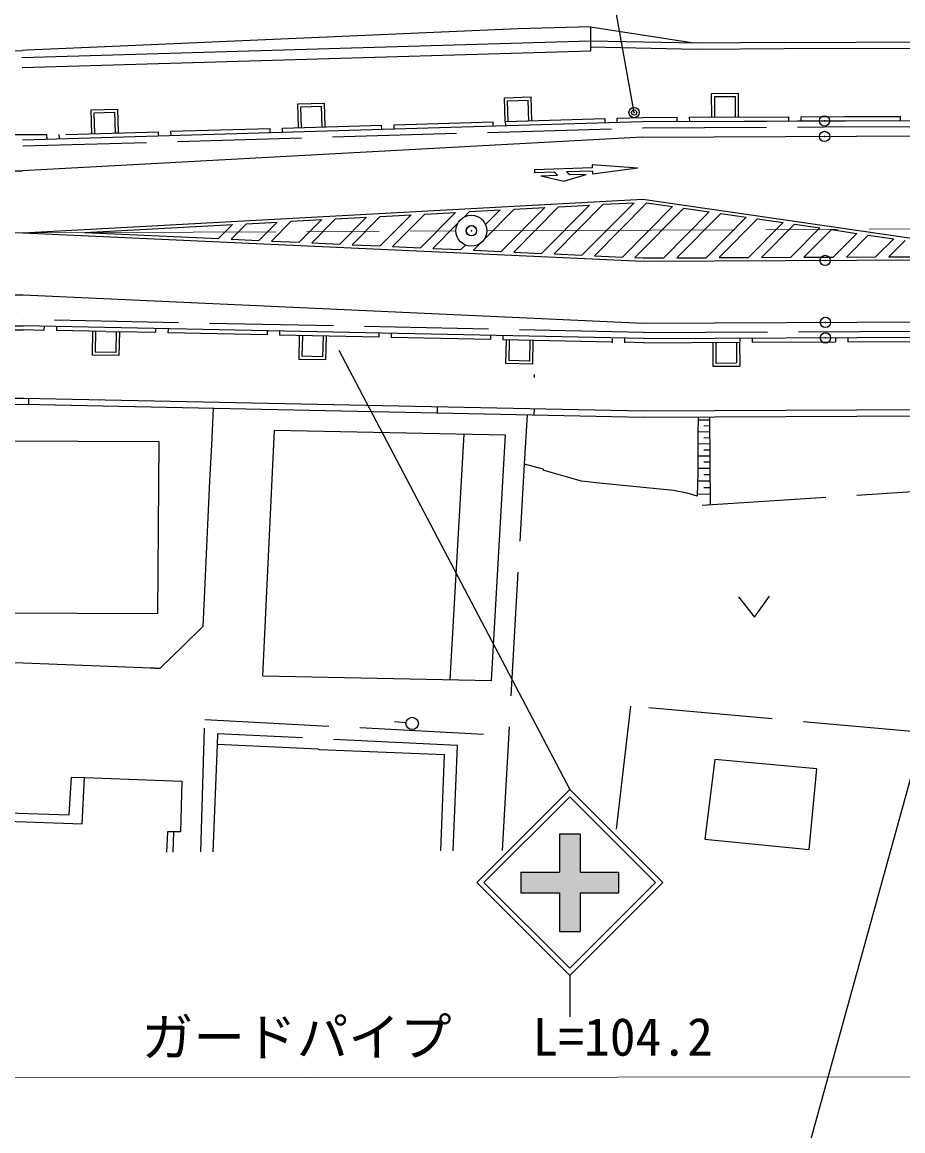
# Model space of a CAD drawing. Units: millimetres, scale not verified. Extents: x 40000 to 680000, y 20000 to 380000.
# Drawn here: x 440555 to 483159, y 238688 to 292336 of the extents above; entities that cross this region are included whole.
import ezdxf
from ezdxf.enums import TextEntityAlignment as Align

# ---------------------------------------------------------------- set-up
doc = ezdxf.new("R2010")
doc.units = ezdxf.units.MM
doc.header["$LTSCALE"] = 1000
doc.header["$PDMODE"] = 32
doc.header["$PDSIZE"] = 500
doc.linetypes.add('CHAIN', pattern=[18.5, 12, -1.5, 3.5, -1.5])
doc.linetypes.add('DASHED', pattern=[7.5, 6, -1.5])
for name, color, linetype, lineweight in [('M-BGD', 7, 'Continuous', 25), ('M-BGD-EXST', 7, 'Continuous', 25), ('M-BMK', 2, 'CHAIN', 13), ('M-BMK-SRVR', 3, 'Continuous', 25), ('M-STR-HTXT', 7, 'Continuous', 13), ('M-STR-STRC', 7, 'Continuous', 25)]:
    doc.layers.add(name, color=color, linetype=linetype, lineweight=lineweight)
doc.layers.add('M-OTRS', color=6, linetype='Continuous')
doc.styles.add('ＭＳ ゴシック', font='')
doc.styles.get('ＭＳ ゴシック').set_extended_font_data('MS Gothic')

msp = doc.modelspace()

# ---------------------------------------------------------------- hatches: boundary and pattern name
at = {"layer": 'M-STR-STRC'}
msp.add_hatch(color=256, dxfattribs=at).paths.add_polyline_path([(464681, 251206), (466542, 251206), (466542, 253066), (467542, 253066), (467542, 251206), (469401, 251206), (469401, 250206), (467542, 250206), (467541, 248346), (466541, 248346), (466542, 250206), (464681, 250206)])

# ---------------------------------------------------------------- linework, layer by layer
at = {"layer": 'M-BGD'}
for p, q in [((464546, 292020), (444550, 291138)), ((468046, 292119), (464546, 292020)), ((468046, 292119), (473049, 291340)), ((468046, 292119), (468049, 291438)), ((440541, 290630), (468049, 291438)), ((468049, 291438), (468048, 290954)), ((468049, 291438), (473187, 291337)), ((473187, 291337), (477416, 291364)), ((477416, 291356), (508571, 291492)), ((434573, 290895), (440573, 290973)), ((440555, 290145), (468063, 290953)), ((440804, 290981), (440573, 290973)), ((444550, 291138), (440804, 290981)), ((468043, 291138), (473184, 291037)), ((473184, 291037), (477416, 291064)), ((477416, 291056), (508551, 291191)), ((463882, 288680), (465182, 288718)), ((463916, 287531), (463882, 288680)), ((465215, 287569), (465182, 288718)), ((473910, 288890), (475210, 288896)), ((473910, 288890), (475210, 288896)), ((473915, 287740), (473910, 288890)), ((473915, 287740), (473910, 288890)), ((474061, 288741), (475061, 288745)), ((474061, 288741), (475061, 288745)), ((474065, 287741), (474061, 288741)), ((474065, 287741), (474061, 288741)), ((475065, 287745), (475061, 288745)), ((475065, 287745), (475061, 288745)), ((475215, 287746), (475210, 288896)), ((475215, 287746), (475210, 288896)), ((443885, 288093), (445184, 288131)), ((445218, 286982), (445184, 288131)), ((453883, 288387), (455183, 288425)), ((453917, 287237), (453883, 288387)), ((454038, 288241), (455037, 288270)), ((454067, 287241), (454038, 288241)), ((455067, 287271), (455037, 288270)), ((455217, 287275), (455183, 288425)), ((464037, 288535), (465036, 288564)), ((464066, 287535), (464037, 288535)), ((465066, 287564), (465036, 288564)), ((443918, 286943), (443885, 288093)), ((444039, 287947), (445039, 287977)), ((444068, 286948), (444039, 287947)), ((445068, 286977), (445039, 287977)), ((463942, 287531), (468740, 287672)), ((468740, 287672), (468746, 287472)), ((469340, 287690), (470560, 287726)), ((469340, 287690), (470560, 287726)), ((469345, 287490), (469340, 287690)), ((469345, 287490), (469340, 287690)), ((470560, 287726), (472246, 287733)), ((470566, 287526), (480373, 287569)), ((472247, 287533), (472246, 287733)), ((472846, 287736), (477646, 287757)), ((472847, 287536), (472846, 287736)), ((477647, 287557), (477646, 287757)), ((478246, 287759), (480376, 287769)), ((478246, 287559), (478246, 287759)), ((480373, 287569), (505246, 287677)), ((480376, 287769), (483046, 287780)), ((483046, 287580), (483046, 287780)), ((440570, 286645), (470566, 287526)), ((442663, 286907), (447149, 287038)), ((447155, 286838), (447149, 287038)), ((447749, 287056), (452547, 287197)), ((447755, 286856), (447749, 287056)), ((452553, 286997), (452547, 287197)), ((453147, 287214), (457945, 287355)), ((453152, 287015), (453147, 287214)), ((457950, 287155), (457945, 287355)), ((458544, 287373), (463342, 287514)), ((458550, 287173), (458544, 287373)), ((463348, 287314), (463342, 287514)), ((463948, 287331), (463942, 287531)), ((441757, 286680), (441752, 286880)), ((442357, 286698), (442351, 286897)), ((445050, 286977), (445218, 286982)), ((441609, 277424), (440604, 277445)), ((470612, 277026), (440608, 277645)), ((441613, 277624), (441609, 277424)), ((442213, 277612), (442209, 277412)), ((444608, 277363), (442209, 277412)), ((443960, 277376), (443936, 276226)), ((444110, 277373), (444089, 276373)), ((447012, 277513), (447008, 277313)), ((447612, 277501), (447608, 277301)), ((452411, 277402), (452407, 277202)), ((453011, 277389), (453007, 277189)), ((444608, 277363), (445260, 277349)), ((445110, 277352), (445089, 276352)), ((447008, 277313), (445208, 277350)), ((445260, 277349), (445236, 276199)), ((452407, 277202), (447608, 277301)), ((457806, 277090), (453007, 277189)), ((453961, 277170), (453937, 276020)), ((454111, 277166), (454090, 276167)), ((455111, 277146), (455090, 276146)), ((455261, 277143), (455237, 275993)), ((457810, 277290), (457806, 277090)), ((458410, 277278), (458406, 277078)), ((463205, 276979), (458406, 277078)), ((463209, 277179), (463205, 276979)), ((463809, 277166), (463804, 276966)), ((469101, 276857), (463804, 276966)), ((463962, 276963), (463938, 275813)), ((464112, 276960), (464091, 275960)), ((465112, 276939), (465091, 275940)), ((465262, 276936), (465238, 275787)), ((469101, 277019), (469102, 276819)), ((469701, 277022), (469701, 276822)), ((470608, 276826), (469701, 276845)), ((470608, 276826), (475274, 276846)), ((470612, 277026), (510500, 277200)), ((473963, 276841), (473968, 275691)), ((474113, 276841), (474117, 275841)), ((475113, 276846), (475117, 275846)), ((475263, 276846), (475268, 275696)), ((475273, 277046), (475274, 276846)), ((475873, 277049), (475874, 276849)), ((475874, 276849), (479901, 276866)), ((479901, 277066), (479901, 276866)), ((480501, 277069), (480501, 276869)), ((480501, 276869), (485301, 276890)), ((445089, 276352), (444089, 276373)), ((445236, 276199), (443936, 276226)), ((455237, 275993), (453937, 276020)), ((455090, 276146), (454090, 276167)), ((465238, 275787), (463938, 275813)), ((465091, 275940), (464091, 275960)), ((474117, 275841), (475117, 275846)), ((465318, 275286), (465320, 275136)), ((473968, 275691), (475268, 275696)), ((440623, 274145), (470627, 273526)), ((440617, 273845), (470621, 273226)), ((440855, 274140), (440856, 273840)), ((460626, 273732), (460627, 273432)), ((465328, 273335), (465334, 273635)), ((470627, 273526), (507436, 273686)), ((470628, 273226), (507417, 273386)), ((473823, 273084), (473257, 273080)), ((473823, 273084), (473257, 273080)), ((473849, 268989), (473822, 273240)), ((452197, 260710), (452761, 272594)), ((452761, 272594), (463931, 272364)), ((473825, 272795), (473536, 272793)), ((473825, 272795), (473536, 272793)), ((435052, 272085), (447170, 272044)), ((447170, 272044), (447107, 263726)), ((461255, 260523), (461930, 272405)), ((463256, 260482), (463931, 272364)), ((473827, 272507), (473249, 272503)), ((473827, 272507), (473249, 272503)), ((473829, 272215), (473537, 272213)), ((473829, 272215), (473537, 272213)), ((473831, 271924), (473248, 271920)), ((473831, 271924), (473248, 271920)), ((473832, 271631), (473539, 271629)), ((473832, 271631), (473539, 271629)), ((473834, 271338), (473248, 271334)), ((473834, 271338), (473248, 271334)), ((473836, 271039), (473538, 271038)), ((473836, 271039), (473538, 271038)), ((473838, 270741), (473242, 270737)), ((473838, 270741), (473242, 270737)), ((473840, 270434), (473533, 270432)), ((473840, 270434), (473533, 270432)), ((473842, 270127), (473228, 270123)), ((473842, 270127), (473228, 270123)), ((473846, 269489), (473209, 269485)), ((473846, 269489), (473209, 269485)), ((473844, 269808), (473526, 269806)), ((473844, 269808), (473526, 269806)), ((434986, 263766), (447107, 263726)), ((447221, 261068), (437851, 261428)), ((452197, 260710), (463256, 260482)), ((459124, 258431), (458560, 258477)), ((449988, 257388), (449779, 252185)), ((454870, 257160), (449988, 257388)), ((454934, 257130), (454870, 257160)), ((460992, 256884), (454934, 257130)), ((460809, 252233), (460992, 256884)), ((443453, 253551), (443575, 255780)), ((443575, 255780), (448274, 255612)), ((448274, 255612), (448215, 253149)), ((436475, 253783), (443453, 253551)), ((447580, 253163), (447537, 252175)), ((447883, 253157), (447580, 253163)), ((448215, 253149), (447883, 253157))]:
    msp.add_line(p, q, dxfattribs=at)
at = {"layer": 'M-BGD', "linetype": 'DASHED'}
for p, q in [((470566, 287526), (480373, 287569)), ((440579, 286345), (470575, 287226)), ((470567, 287226), (479374, 287264)), ((479374, 287264), (508309, 287390)), ((470618, 277326), (440614, 277945)), ((470610, 277326), (507678, 277487)), ((449723, 271868), (449809, 273656)), ((464851, 270942), (464997, 273342)), ((473259, 273237), (473247, 272325)), ((473247, 272325), (473249, 271388)), ((449641, 270144), (449723, 271868)), ((463790, 252246), (464851, 270942)), ((465758, 270708), (464851, 270942)), ((473249, 271388), (473240, 270531)), ((465807, 270648), (465758, 270708)), ((467609, 270122), (465807, 270648)), ((473240, 270531), (473207, 269405)), ((449557, 268365), (449641, 270144)), ((468322, 270049), (467609, 270122)), ((469284, 269952), (468322, 270049)), ((472065, 269668), (469284, 269952)), ((472721, 269539), (472065, 269668)), ((473207, 269405), (472721, 269539)), ((473454, 268964), (484542, 269689)), ((449472, 266588), (449557, 268365)), ((449388, 264812), (449472, 266588)), ((449306, 263105), (449388, 264812)), ((448353, 262173), (449306, 263105)), ((447221, 261068), (448353, 262173)), ((447221, 261068), (446748, 261086)), ((446748, 261086), (447221, 261068)), ((469979, 259244), (469167, 252269)), ((484313, 257943), (469979, 259244)), ((449206, 252182), (449396, 258629)), ((449395, 258589), (464056, 257824)), ((450009, 257900), (449985, 257388)), ((461615, 257330), (450009, 257900)), ((461406, 252236), (461615, 257330)), ((474068, 256658), (473587, 252801)), ((479004, 256206), (474068, 256658)), ((478635, 252305), (479004, 256206)), ((442824, 253985), (442936, 255803)), ((442936, 255803), (443575, 255780)), ((438996, 254102), (442824, 253985)), ((447883, 253157), (447848, 252176)), ((473587, 252801), (478635, 252305))]:
    msp.add_line(p, q, dxfattribs=at)
at = {"layer": 'M-BGD'}
for centre, radius in [((470160, 287965), 250), ((470160, 287965), 125), ((459423, 258401), 300)]:
    msp.add_circle(centre, radius, dxfattribs=at)
for centre, radius, start, end in [((441140, 114788), 172093, 89.79647, 91.39283), ((429923, 2782122), 2504700, 270.15764, 270.24445), ((429923, 2782122), 2504500, 270.22627, 270.24445), ((429923, 2782122), 2508000, 269.73595, 270.24445), ((429923, 2782122), 2508300, 269.73884, 270.24445)]:
    msp.add_arc(centre, radius, start, end, dxfattribs=at)
at = {"layer": 'M-BGD', "linetype": 'DASHED'}
for radius, start in [(2495800, 269.74136), (2504200, 269.73212)]:
    msp.add_arc((429923, 2782122), radius, start, 270.24445, dxfattribs=at)
at = {"layer": 'M-BGD'}
for p in [(470160, 287965), (479373, 287557), (479373, 287557), (479376, 286807), (479376, 286807), (479415, 277807), (479418, 277057)]:
    msp.add_point(p, dxfattribs=at)
at = {"layer": 'M-BGD-EXST'}
msp.add_lwpolyline([(475213, 264523), (475991, 263544), (476713, 264565)], dxfattribs=at)
at = {"layer": 'M-BMK'}
for p, q in [((440820, 282146), (461539, 282236)), ((463039, 282243), (527376, 282523))]:
    msp.add_line(p, q, dxfattribs=at)
msp.add_arc((429923, 2782122), 2500000, 269.01309, 270.24974, dxfattribs=at)
at = {"layer": 'M-BMK-SRVR'}
msp.add_circle((462286, 282244), 750, dxfattribs=at)
msp.add_point((462286, 282244), dxfattribs=at)
at = {"layer": 'M-OTRS'}
msp.add_point((462289, 282240), dxfattribs=at)
at = {"layer": 'M-STR-HTXT'}
msp.add_line((416129, 241225), (494040, 241309), dxfattribs=at)
at = {"layer": 'M-STR-STRC'}
for p, q in [((470163, 287960), (460457, 341921)), ((470569, 286776), (440576, 285145)), ((470569, 286776), (521988, 287000)), ((470337, 285271), (468131, 285430)), ((468131, 285430), (468136, 285280)), ((468136, 285280), (465337, 285196)), ((465337, 285196), (465341, 285046)), ((466291, 285075), (465341, 285046)), ((465646, 284905), (466445, 284929)), ((465646, 284905), (466754, 284638)), ((466754, 284638), (467845, 284971)), ((468140, 285130), (466891, 285093)), ((467845, 284971), (467045, 284947)), ((468140, 285130), (468145, 284980)), ((470337, 285271), (468145, 284980)), ((440591, 282145), (470582, 283776)), ((464351, 283287), (462934, 281857)), ((465840, 283368), (463730, 281239)), ((466509, 283404), (464336, 281212)), ((464351, 283287), (465840, 283368)), ((467998, 283485), (465683, 281150)), ((468668, 283522), (466289, 281123)), ((466509, 283404), (467998, 283485)), ((470156, 283602), (467637, 281061)), ((470782, 283595), (468243, 281033)), ((468668, 283522), (470156, 283602)), ((472013, 283416), (469590, 280972)), ((472567, 283335), (470196, 280944)), ((470582, 283776), (490595, 280863)), ((470782, 283595), (472013, 283416)), ((472567, 283335), (473797, 283156)), ((453561, 282700), (455049, 282781)), ((455049, 282781), (453963, 281685)), ((455719, 282817), (454569, 281657)), ((455719, 282817), (457208, 282898)), ((457208, 282898), (455916, 281596)), ((457877, 282935), (456523, 281568)), ((459366, 283016), (457870, 281507)), ((457877, 282935), (459366, 283016)), ((460035, 283052), (458476, 281479)), ((461524, 283133), (459823, 281418)), ((460035, 283052), (461524, 283133)), ((462193, 283170), (461918, 282891)), ((462193, 283170), (463682, 283250)), ((463682, 283250), (462976, 282539)), ((473797, 283156), (471590, 280930)), ((474351, 283076), (472227, 280933)), ((475581, 282897), (473641, 280939)), ((476135, 282816), (474277, 280942)), ((474351, 283076), (475581, 282897)), ((476135, 282816), (477366, 282637)), ((443594, 282158), (450733, 282546)), ((450733, 282546), (450056, 281863)), ((451403, 282583), (450662, 281836)), ((451403, 282583), (452891, 282664)), ((452891, 282664), (452010, 281774)), ((453561, 282700), (452616, 281747)), ((461634, 282605), (460429, 281390)), ((477366, 282637), (475691, 280948)), ((477919, 282556), (476328, 280951)), ((479150, 282377), (477742, 280957)), ((477919, 282556), (479150, 282377)), ((479704, 282297), (478378, 280960)), ((479704, 282297), (480934, 282118)), ((440591, 282145), (470595, 280776)), ((443594, 282158), (450056, 281863)), ((450662, 281836), (452010, 281774)), ((452616, 281747), (453963, 281685)), ((454569, 281657), (455916, 281596)), ((480934, 282118), (479793, 280966)), ((481488, 282037), (480429, 280969)), ((481488, 282037), (482719, 281858)), ((482719, 281858), (481843, 280975)), ((483272, 281777), (482480, 280978)), ((456523, 281568), (457870, 281507)), ((458476, 281479), (459823, 281418)), ((460429, 281390), (461776, 281328)), ((461995, 281549), (461776, 281328)), ((462677, 281598), (462383, 281301)), ((462383, 281301), (463730, 281239)), ((464336, 281212), (465683, 281150)), ((466289, 281123), (467637, 281061)), ((468243, 281033), (469590, 280972)), ((470196, 280944), (470598, 280926)), ((470595, 280776), (490595, 280863)), ((470598, 280926), (471590, 280930)), ((472227, 280933), (473641, 280939)), ((474277, 280942), (475691, 280948)), ((476328, 280951), (477742, 280957)), ((478378, 280960), (479793, 280966)), ((480429, 280969), (481843, 280975)), ((482480, 280978), (488583, 281004)), ((440602, 279145), (470608, 277776)), ((470608, 277776), (510572, 277950)), ((489363, 276893), (477195, 232853)), ((455869, 276467), (467044, 255202)), ((462544, 250702), (467044, 255202)), ((462897, 250701), (467044, 254848)), ((471544, 250701), (467044, 255202)), ((471191, 250701), (467044, 254848)), ((466545, 253061), (467545, 253061)), ((466545, 253061), (466545, 251201)), ((467545, 253061), (467545, 251201)), ((464684, 251201), (464684, 250201)), ((464684, 251201), (466545, 251201)), ((467545, 251201), (469404, 251201)), ((469404, 251201), (469404, 250201)), ((462544, 250702), (467044, 246201)), ((462897, 250701), (467044, 246554)), ((467044, 246554), (471191, 250701)), ((467044, 246201), (471544, 250701)), ((464684, 250201), (466545, 250201)), ((466545, 250201), (466544, 248341)), ((467545, 250201), (467544, 248341)), ((467545, 250201), (469404, 250201)), ((466544, 248341), (467544, 248341)), ((467044, 246201), (467044, 244201))]:
    msp.add_line(p, q, dxfattribs=at)
for centre, radius, start, end in [((429923, 2782122), 2497000, 269.75249, 270.24445), ((466033, 284646), 500, 34.47, 58.9646), ((466286, 284296), 1000, 40.6287, 52.8059), ((429923, 2782122), 2503000, 269.74367, 270.24445)]:
    msp.add_arc(centre, radius, start, end, dxfattribs=at)
msp.add_point((479402, 280807), dxfattribs=at)

# ---------------------------------------------------------------- texts
at = {"layer": 'M-STR-HTXT', "style": 'ＭＳ ゴシック'}
for s, p in [('ガードパイプ', (453833, 241756)), ('L=104.2', (469608, 241773))]:
    msp.add_text(s, height=1833, rotation=0.062, dxfattribs=at).set_placement(p, align=Align.BOTTOM_CENTER)

doc.saveas('drawing.dxf')
